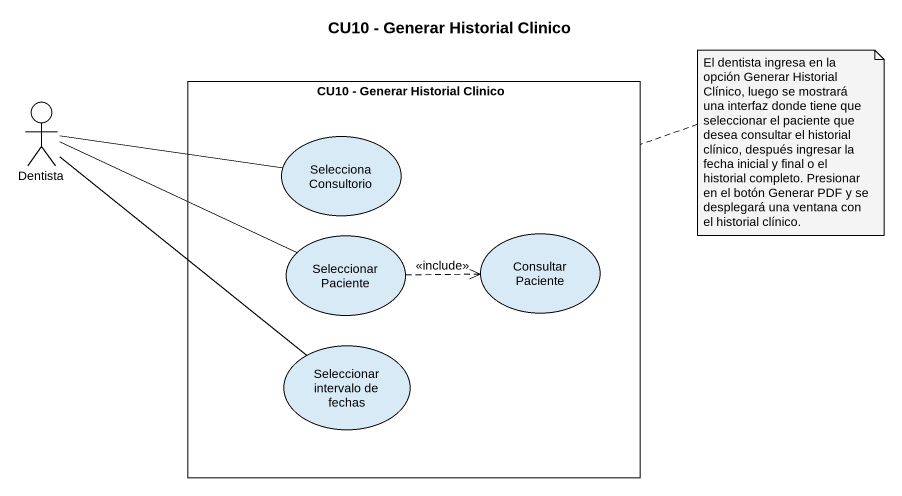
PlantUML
@startuml
title CU10 - Generar Historial Clinico
actor Dentista
rectangle "CU10 - Generar Historial Clinico" as CU10_Generar_Historial {
  usecase "Selecciona Consultorio" as Selecciona_Consultorio
  usecase "Seleccionar Paciente" as Seleccionar_Paciente
  usecase "Consultar Paciente" as Consultar_Paciente
  usecase "Seleccionar intervalo de fechas" as Seleccionar_intervalo_de
}
Dentista -right- Selecciona_Consultorio
Dentista -right- Seleccionar_Paciente
Dentista -- Seleccionar_intervalo_de
Seleccionar_Paciente .right.> Consultar_Paciente : <<include>>
note right of CU10_Generar_Historial : El dentista ingresa en la opción Generar Historial Clínico, luego se mostrará una interfaz donde tiene que seleccionar el paciente que desea consultar el historial clínico, después ingresar la fecha inicial y final o el historial completo. Presionar en el botón Generar PDF y se desplegará una ventana con el historial clínico.
@enduml
